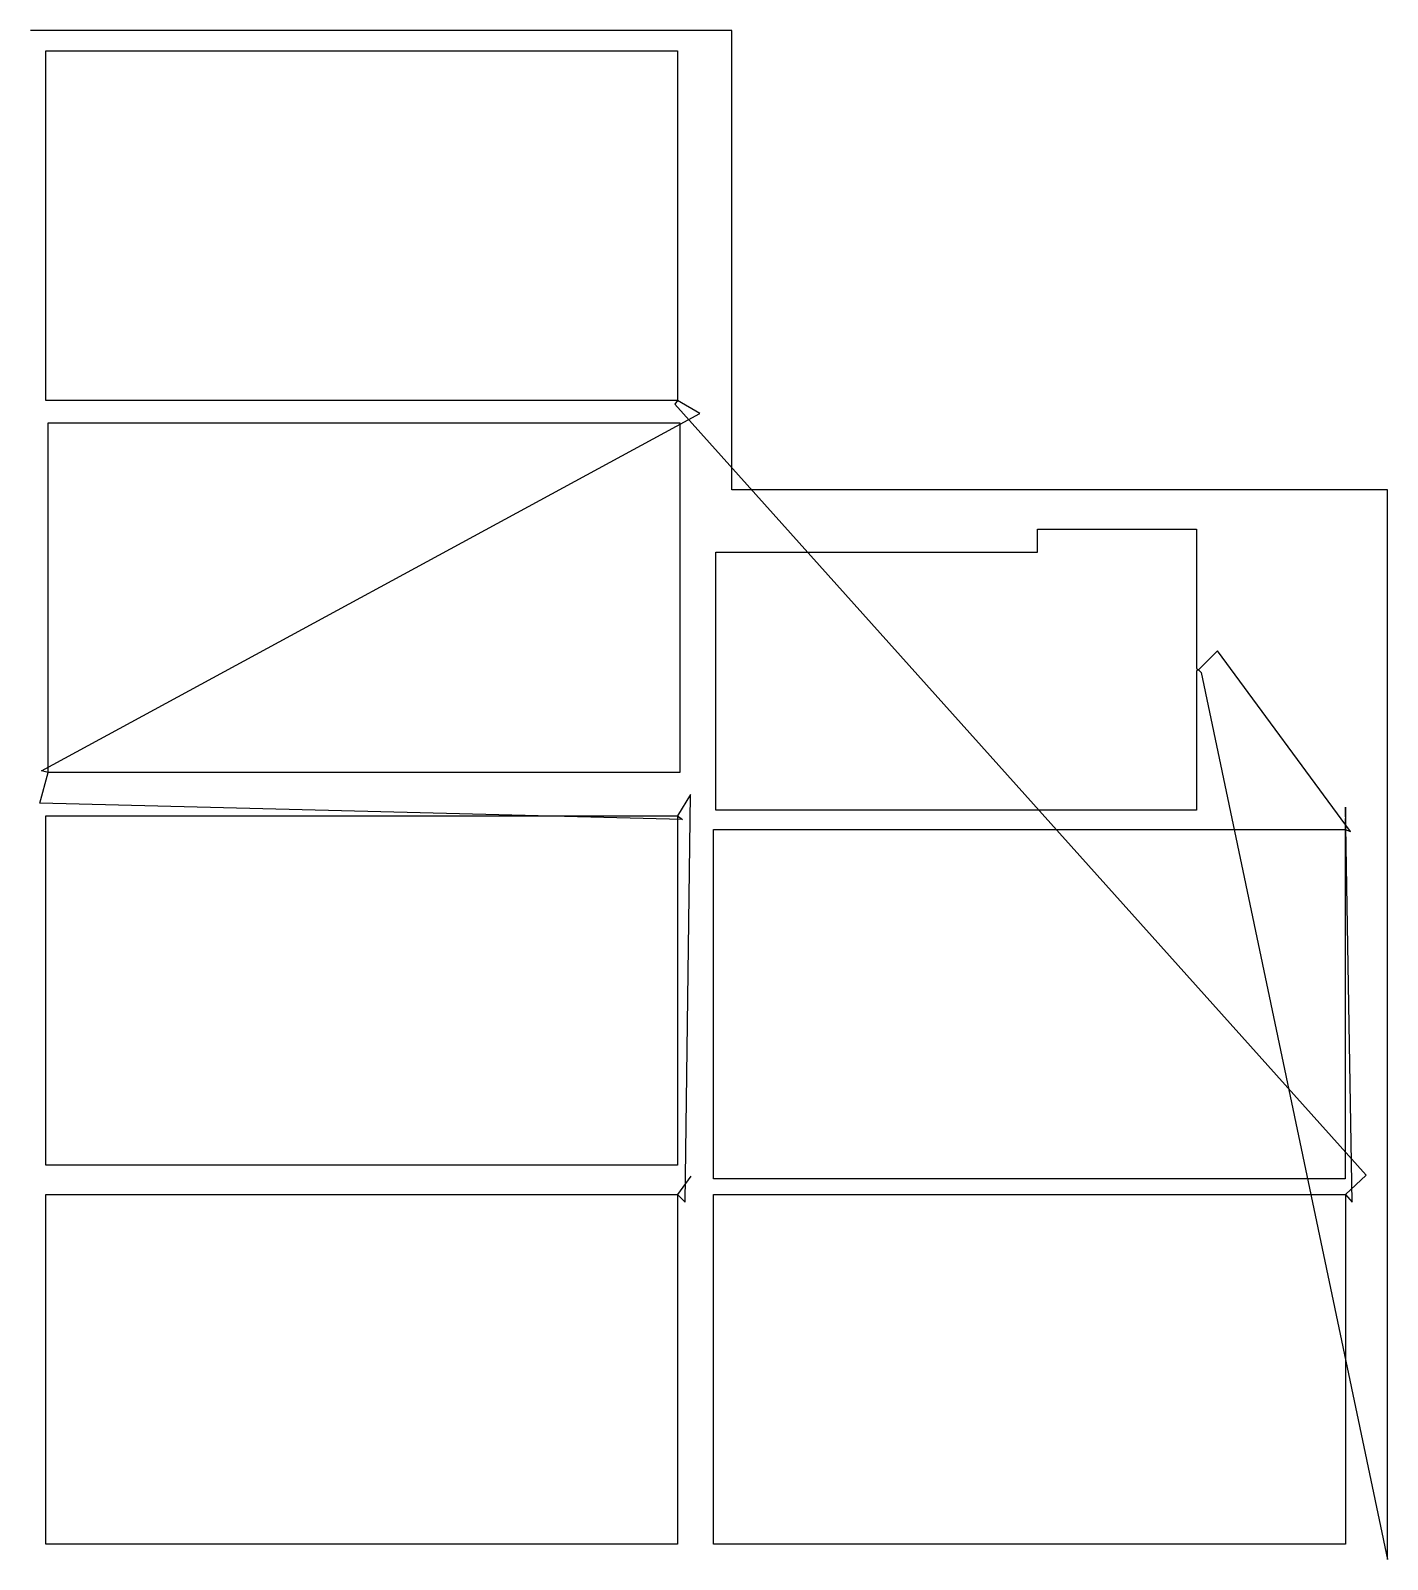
# Model space of a CAD drawing. Header units: metres. Extents: x 0 to 1779, y 0 to 2005.
import ezdxf

# ---------------------------------------------------------------- set-up
doc = ezdxf.new("R2010")
doc.units = ezdxf.units.M

msp = doc.modelspace()

# ---------------------------------------------------------------- linework, layer by layer
at = {"layer": 'TOOL_0'}
for p, q in [((0.999, 2005.289), (-0.001, 2005.289)), ((919.741, 2005.289), (0.999, 2005.289)), ((919.741, 1402.883), (919.741, 2005.289)), ((19.999, 1520.124), (19.999, 1978.624)), ((19.999, 1978.624), (848.499, 1978.624)), ((848.499, 1978.624), (848.499, 1520.124)), ((848.499, 1520.124), (19.999, 1520.124)), ((848.499, 1520.124), (844.9, 1515.102)), ((844.9, 1515.102), (1751.739, 503.935)), ((877.784, 1502.905), (848.499, 1520.124)), ((14.492, 1034.271), (877.784, 1502.905)), ((23.032, 1032.26), (23.032, 1490.76)), ((23.032, 1490.76), (851.532, 1490.76)), ((851.532, 1490.76), (851.532, 1032.26)), ((1779.471, 1402.883), (919.741, 1402.883)), ((1779.471, 1.001), (1779.471, 1402.883)), ((1320.714, 1321.231), (1320.714, 1351.231)), ((1320.714, 1351.231), (1529.214, 1351.231)), ((1529.214, 1351.231), (1529.214, 1168.481)), ((898.714, 982.731), (898.714, 1321.231)), ((898.714, 1321.231), (1320.714, 1321.231)), ((1556.563, 1191.73), (1531.814, 1166.981)), ((1731.171, 954.575), (1556.563, 1191.73)), ((1529.214, 1168.481), (1531.814, 1166.981)), ((1531.814, 1166.981), (1529.214, 1165.481)), ((1529.214, 1165.481), (1529.214, 982.731)), ((1531.814, 1166.981), (1535.35, 1163.445)), ((1535.35, 1163.445), (1779.471, 0.001)), ((12.038, 991.789), (23.032, 1032.26)), ((23.032, 1032.26), (14.492, 1034.271)), ((851.532, 1032.26), (23.032, 1032.26)), ((865.449, 1003.255), (848.5, 975.511)), ((858.442, 468.553), (865.449, 1003.255)), ((854.963, 970.53), (12.038, 991.789)), ((1529.214, 982.731), (898.714, 982.731)), ((1724.4, 986.723), (1724.093, 957.58)), ((1733.149, 468.792), (1724.4, 986.723)), ((20, 517.011), (20, 975.511)), ((20, 975.511), (848.5, 975.511)), ((848.5, 975.511), (848.5, 517.011)), ((848.5, 975.511), (854.963, 970.53)), ((895.593, 499.08), (895.593, 957.58)), ((895.593, 957.58), (1724.093, 957.58)), ((1724.093, 957.58), (1724.093, 499.08)), ((1724.093, 957.58), (1731.171, 954.575)), ((848.5, 517.011), (20, 517.011)), ((866.127, 502.635), (848.5, 478.501)), ((1751.739, 503.935), (1724.332, 478.502)), ((1724.093, 499.08), (895.593, 499.08)), ((20, 20.001), (20, 478.501)), ((20, 478.501), (848.5, 478.501)), ((848.5, 478.501), (848.5, 20.001)), ((848.5, 478.501), (858.442, 468.553)), ((895.832, 20.002), (895.832, 478.502)), ((895.832, 478.502), (1724.332, 478.502)), ((1724.332, 478.502), (1724.332, 20.002)), ((1724.332, 478.502), (1733.149, 468.792)), ((848.5, 20.001), (20, 20.001)), ((1724.332, 20.002), (895.832, 20.002)), ((1779.471, 0.001), (1779.471, 1.001)), ((1779.471, 1.001), (1779.471, 0.001)), ((1779.471, 0.001), (1779.471, 1.001))]:
    msp.add_line(p, q, dxfattribs=at)

doc.saveas('drawing.dxf')
